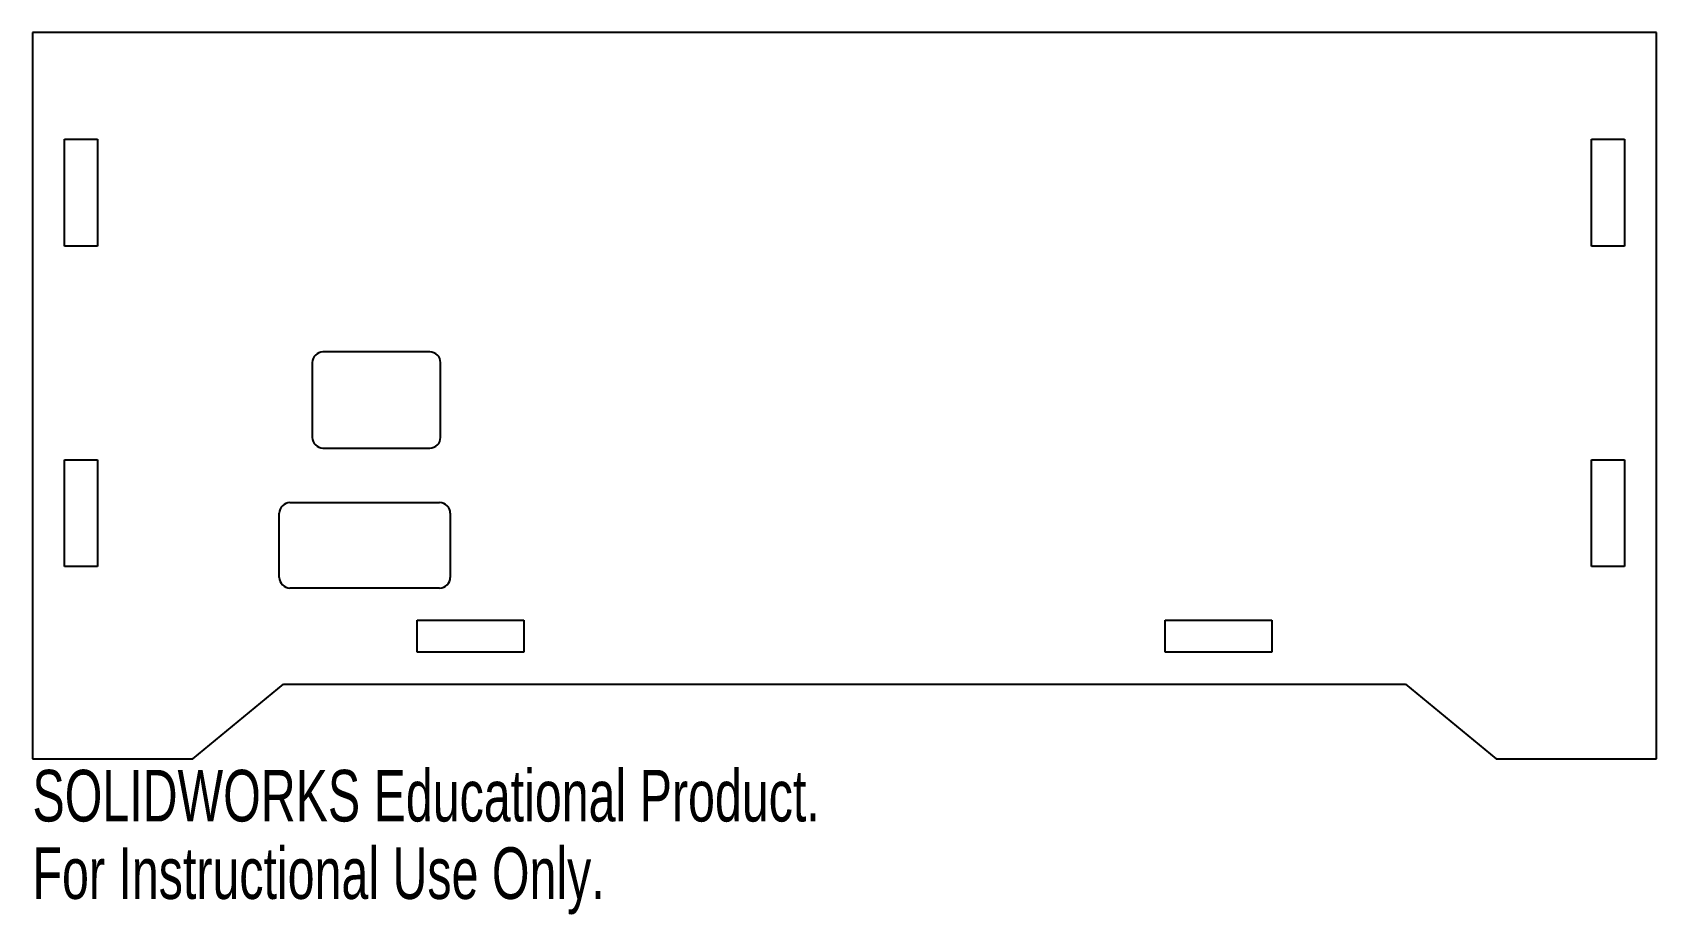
# Model space of a CAD drawing. Header units: millimetres. Extents: x 0 to 152, y -15 to 68.
import ezdxf

# ---------------------------------------------------------------- set-up
doc = ezdxf.new("R2010")
doc.units = ezdxf.units.MM
doc.styles.add('SLDTEXTSTYLE0', font='TXT', dxfattribs={"width": 0.7})

msp = doc.modelspace()

# ---------------------------------------------------------------- linework, layer by layer
at = {"color": 7, "linetype": 'Continuous'}
for p, q in [((152, 68), (0, 68)), ((0, 68), (0, 0)), ((152, 0), (152, 68)), ((3, 58), (6.1, 58)), ((3, 48), (3, 58)), ((6.1, 58), (6.1, 48)), ((145.9, 58), (149, 58)), ((145.9, 48), (145.9, 58)), ((149, 58), (149, 48)), ((6.1, 48), (3, 48)), ((149, 48), (145.9, 48)), ((3, 28), (6.1, 28)), ((3, 18), (3, 28)), ((6.1, 28), (6.1, 18)), ((145.9, 28), (149, 28)), ((145.9, 18), (145.9, 28)), ((149, 28), (149, 18)), ((6.1, 18), (3, 18)), ((149, 18), (145.9, 18)), ((36, 13), (46, 13)), ((36, 10), (36, 13)), ((46, 13), (46, 10)), ((106, 13), (116, 13)), ((106, 10), (106, 13)), ((116, 13), (116, 10)), ((46, 10), (36, 10)), ((116, 10), (106, 10)), ((15, 0), (23.5, 7)), ((23.5, 7), (128.5, 7)), ((128.5, 7), (137, 0)), ((0, 0), (15, 0)), ((137, 0), (152, 0))]:
    msp.add_line(p, q, dxfattribs=at)
at = {"color": 7, "linetype": 'Continuous', "lineweight": 25}
for p, q in [((0, 68), (0, 0)), ((152, 68), (0, 68)), ((152, 0), (152, 68)), ((3, 58), (6.1, 58)), ((3, 48), (3, 58)), ((6.1, 58), (6.1, 48)), ((145.9, 58), (149, 58)), ((145.9, 48), (145.9, 58)), ((149, 58), (149, 48)), ((6.1, 48), (3, 48)), ((149, 48), (145.9, 48)), ((37.19, 38.1), (27.19, 38.1)), ((26.19, 37.1), (26.19, 30.1)), ((38.19, 30.1), (38.19, 37.1)), ((27.19, 29.1), (37.19, 29.1)), ((3, 28), (6.1, 28)), ((3, 18), (3, 28)), ((6.1, 28), (6.1, 18)), ((145.9, 28), (149, 28)), ((145.9, 18), (145.9, 28)), ((149, 28), (149, 18)), ((23.1, 17), (23.1, 23)), ((24.1, 24), (38.1, 24)), ((39.1, 23), (39.1, 17)), ((6.1, 18), (3, 18)), ((149, 18), (145.9, 18)), ((38.1, 16), (24.1, 16)), ((36, 13), (46, 13)), ((36, 10), (36, 13)), ((46, 13), (46, 10)), ((106, 13), (116, 13)), ((106, 10), (106, 13)), ((116, 13), (116, 10)), ((46, 10), (36, 10)), ((116, 10), (106, 10)), ((15, 0), (23.5, 7)), ((23.5, 7), (128.5, 7)), ((128.5, 7), (137, 0)), ((0, 0), (15, 0)), ((137, 0), (152, 0))]:
    msp.add_line(p, q, dxfattribs=at)
for centre, start, end in [((27.19, 37.1), 90, 180), ((37.19, 37.1), 0, 90), ((27.19, 30.1), 180, 270), ((37.19, 30.1), 270, 0), ((24.1, 23), 90, 180), ((38.1, 23), 0, 90), ((24.1, 17), 180, 270), ((38.1, 17), 270, 0)]:
    msp.add_arc(centre, 1, start, end, dxfattribs=at)

# ---------------------------------------------------------------- texts
at = {"color": 7, "linetype": 'Continuous', "char_height": 4.8336, "attachment_point": 1, "style": 'SLDTEXTSTYLE0'}
for s, insert in [('SOLIDWORKS Educational Product.', (0, -1.02)), ('For Instructional Use Only.', (0, -8.27))]:
    msp.add_mtext(s, dxfattribs=dict(at, insert=insert))

doc.saveas('drawing.dxf')
